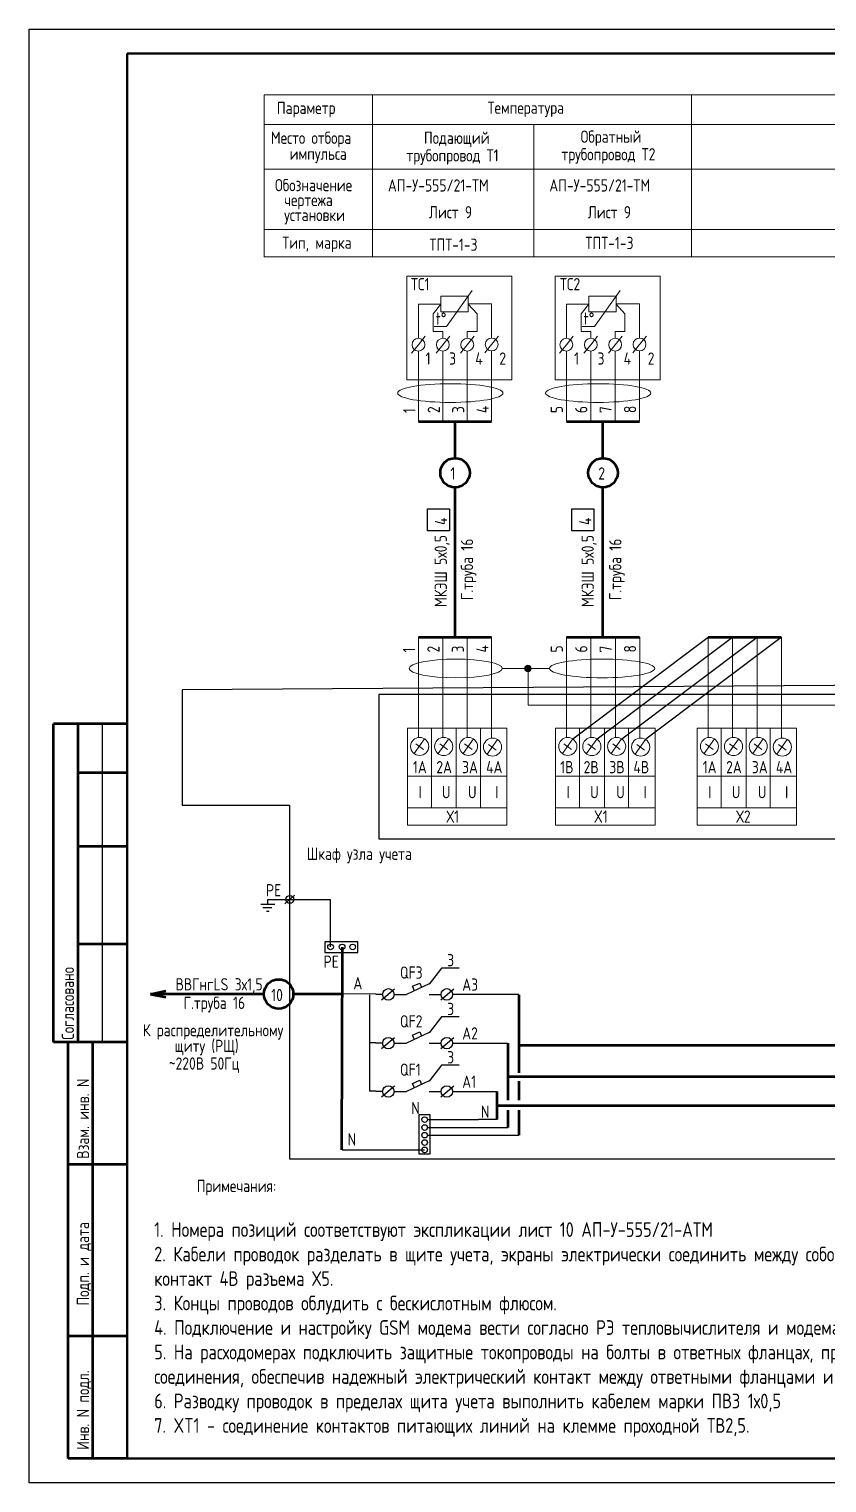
# Model space of a CAD drawing. Header units: millimetres. Extents: x -24312 to 142424, y -11214 to -5274.
# Drawn here: x 119874 to 123132, y -11214 to -5275 of the extents above; entities that cross this region are included whole.
import ezdxf
from ezdxf.enums import TextEntityAlignment as Align

# ---------------------------------------------------------------- set-up
doc = ezdxf.new("R2010")
doc.units = ezdxf.units.MM
doc.linetypes.add('K5LT_BASIC', pattern=[0])
doc.linetypes.add('K5LT_THIN', pattern=[0])
doc.layers.get('0').update_dxf_attribs({"color": 250})
doc.layers.add('0_Ном._пера__1', color=7, linetype='Continuous', lineweight=5)
doc.layers.add('0_Ном._пера__4', color=7, linetype='Continuous', lineweight=50)
doc.layers.add('ВО', color=7, linetype='Continuous')
doc.styles.add('ГОСТ 2.304', font='')
doc.styles.get('ГОСТ 2.304').set_extended_font_data('GOST 2.304 type A')

msp = doc.modelspace()

# ---------------------------------------------------------------- hatches: boundary and pattern name
at = {"lineweight": 18}
msp.add_hatch(color=0, dxfattribs=at).paths.add_polyline_path([(121923.797, -7886.764, 1), (121897.739, -7886.764, 1)])

# ---------------------------------------------------------------- linework, layer by layer
at = {"color": 0, "lineweight": 18}
for p, q in [((120833.217, -5544.057), (126622.208, -5544.057)), ((120833.217, -6206.991), (120833.217, -5544.057)), ((121275.385, -5544.057), (121275.385, -6202.23)), ((122578.484, -5544.057), (122578.484, -6206.991)), ((120833.217, -5664.957), (126622.208, -5664.957)), ((121934.593, -5664.957), (121934.593, -6206.047)), ((122578.484, -5663.572), (122578.484, -6205.783)), ((120833.217, -5847.901), (126622.208, -5847.901)), ((120833.217, -6093.866), (126622.208, -6093.866)), ((120833.217, -6205.783), (126622.208, -6205.783)), ((121577.825, -6489.922), (121683.447, -6343.079)), ((122181.948, -6489.922), (122287.57, -6343.079)), ((121463.638, -6564.399), (121491.535, -6530.128)), ((121527.553, -6489.922), (121577.825, -6489.922)), ((121563.284, -6564.399), (121591.181, -6530.128)), ((121662.93, -6564.399), (121690.827, -6530.128)), ((121762.576, -6563.502), (121790.473, -6529.231)), ((122067.761, -6564.399), (122095.658, -6530.128)), ((122131.677, -6489.922), (122181.948, -6489.922)), ((122167.407, -6564.399), (122195.304, -6530.128)), ((122267.053, -6564.399), (122294.95, -6530.128)), ((122366.7, -6563.502), (122394.597, -6529.231)), ((121435.741, -6598.67), (121463.638, -6564.399)), ((121535.387, -6598.67), (121563.284, -6564.399)), ((121635.033, -6598.67), (121662.93, -6564.399)), ((121734.679, -6597.772), (121762.576, -6563.502)), ((122039.864, -6598.67), (122067.761, -6564.399)), ((122139.51, -6598.67), (122167.407, -6564.399)), ((122239.156, -6598.67), (122267.053, -6564.399)), ((122338.803, -6597.772), (122366.7, -6563.502)), ((121563.284, -7759.674), (121563.284, -8168.433)), ((121662.93, -7759.674), (121662.93, -8167.766)), ((122168.291, -7759.674), (122168.291, -8168.433)), ((122267.938, -7759.674), (122267.938, -8167.766)), ((122746.751, -7759.674), (122746.751, -8168.433)), ((122846.398, -7759.674), (122846.398, -8167.766)), ((121806.132, -7886.764), (121998.698, -7886.764)), ((121911.09, -7886.764), (121911.09, -8036.899)), ((121516.294, -8130.601), (121516.294, -8456.244)), ((121618.013, -8130.601), (121618.013, -8456.244)), ((121717.083, -8130.601), (121717.083, -8456.244)), ((122121.301, -8130.601), (122121.301, -8456.244)), ((122223.021, -8130.601), (122223.021, -8456.244)), ((122322.091, -8130.601), (122322.091, -8456.244)), ((122699.761, -8130.601), (122699.761, -8456.244)), ((122801.48, -8130.601), (122801.48, -8456.244)), ((122900.551, -8130.601), (122900.551, -8456.244)), ((121419.561, -8327.249), (121823.875, -8327.249)), ((122024.569, -8327.249), (122428.882, -8327.249)), ((122603.029, -8327.249), (123007.342, -8327.249)), ((121419.561, -8455.904), (121823.875, -8455.904)), ((122024.569, -8455.904), (122428.882, -8455.904)), ((122603.029, -8455.904), (123007.342, -8455.904))]:
    msp.add_line(p, q, dxfattribs=at)
at = {"linetype": 'K5LT_BASIC', "lineweight": 53}
for p, q in [((121463.638, -6877.646), (121762.576, -6877.646)), ((121613.107, -7027.579), (121613.107, -6877.646)), ((122067.761, -6877.646), (122366.7, -6877.646)), ((122217.23, -7027.579), (122217.23, -6877.646)), ((121613.107, -7759.674), (121613.107, -7147.579)), ((122217.23, -7759.674), (122217.23, -7147.579)), ((121463.638, -7759.674), (121762.576, -7759.674)), ((122067.761, -7759.674), (122366.7, -7759.674)), ((122646.221, -7759.674), (122945.16, -7759.674)), ((119973.556, -9413.68), (119973.556, -8113.68)), ((120273.556, -8113.68), (119973.556, -8113.68)), ((120073.556, -9413.68), (120073.556, -8113.68)), ((120273.556, -8313.68), (120073.556, -8313.68)), ((120273.556, -8613.68), (120073.556, -8613.68)), ((120273.556, -9013.68), (120073.556, -9013.68)), ((120832.701, -9216.675), (120369.427, -9216.675)), ((121150.439, -9216.675), (120952.701, -9216.675)), ((120273.556, -9413.68), (119973.556, -9413.68)), ((120033.556, -11113.68), (120033.556, -9413.68)), ((120273.556, -9413.68), (120033.556, -9413.68)), ((120133.556, -11113.68), (120133.556, -9413.68)), ((120273.556, -9913.68), (120033.556, -9913.68)), ((120273.556, -10613.68), (120033.556, -10613.68)), ((120273.556, -11113.68), (120033.556, -11113.68))]:
    msp.add_line(p, q, dxfattribs=at)
at = {"linetype": 'K5LT_THIN'}
msp.add_line((119873.556, -9413.68), (119873.556, -8113.68), dxfattribs=at)
msp.add_line((119873.556, -9413.68), (119873.556, -8113.68), dxfattribs=at)
for p, q in [((120173.556, -9413.68), (120173.556, -8113.68)), ((120847.164, -8830.29), (121104.706, -8831.079)), ((120847.164, -8830.903), (120847.164, -8847.998)), ((120917.495, -8847.629), (120957.916, -8813.272)), ((120820.035, -8849.697), (120876.66, -8849.697)), ((120828.293, -8863.843), (120864.863, -8863.843)), ((120842.449, -8877.988), (120854.246, -8877.988)), ((121557.133, -9110.89), (121507.06, -9176.429)), ((121629.678, -9110.89), (121557.133, -9110.89)), ((121312.967, -9240.51), (121366.519, -9194.978)), ((121508.097, -9174.467), (121415.212, -9218.347)), ((121439.384, -9185.059), (121469.128, -9171.912)), ((121447.38, -9203.151), (121439.384, -9185.059)), ((121469.128, -9171.912), (121476.793, -9189.256)), ((121555.028, -9240.51), (121608.58, -9194.978)), ((121289.369, -9217.448), (121150.44, -9216.498)), ((121263.43, -9219.923), (121263.43, -9614.137)), ((121289.369, -9217.448), (121314.406, -9217.448)), ((121364.281, -9218.347), (121415.212, -9218.347)), ((121508.097, -9218.347), (121555.792, -9218.347)), ((121603.528, -9217.636), (121708.68, -9217.636)), ((121708.68, -9217.636), (121873.367, -9217.636)), ((121557.133, -9310.166), (121507.06, -9375.705)), ((121629.678, -9310.166), (121557.133, -9310.166)), ((121508.097, -9373.743), (121415.212, -9417.623)), ((121439.384, -9384.334), (121469.128, -9371.188)), ((121469.128, -9371.188), (121476.793, -9388.532)), ((121289.369, -9416.724), (121263.43, -9416.724)), ((121289.369, -9416.724), (121314.406, -9416.724)), ((121312.967, -9439.786), (121366.519, -9394.254)), ((121364.281, -9417.623), (121415.212, -9417.623)), ((121447.38, -9402.427), (121439.384, -9384.334)), ((121508.097, -9417.623), (121555.792, -9417.623)), ((121555.028, -9439.786), (121608.58, -9394.254)), ((121603.528, -9416.912), (121708.68, -9416.912)), ((121708.68, -9416.912), (121828.362, -9416.912)), ((121557.133, -9507.58), (121507.06, -9573.119)), ((121629.678, -9507.58), (121557.133, -9507.58)), ((121289.369, -9614.137), (121263.43, -9614.137)), ((121289.369, -9614.137), (121314.406, -9614.137)), ((121312.967, -9637.2), (121366.519, -9591.667)), ((121364.281, -9615.037), (121415.212, -9615.037)), ((121508.097, -9571.157), (121415.212, -9615.037)), ((121439.384, -9581.748), (121469.128, -9568.602)), ((121447.38, -9599.84), (121439.384, -9581.748)), ((121469.128, -9568.602), (121476.793, -9585.945)), ((121508.097, -9615.037), (121555.792, -9615.037)), ((121555.028, -9637.2), (121608.58, -9591.667)), ((121603.528, -9614.325), (121708.68, -9614.325)), ((121708.68, -9614.325), (121783.357, -9614.325)), ((121501.676, -9729.646), (121708.68, -9729.646)), ((121783.357, -9729.646), (121708.68, -9729.646)), ((121501.676, -9762.103), (121828.362, -9762.103)), ((121501.676, -9793.223), (121873.367, -9793.223))]:
    msp.add_line(p, q)
at = {"lineweight": 53}
msp.add_line((121151.747, -9025.357), (121149.771, -9852.541), dxfattribs=at)
for points in [[(119873.556, -5275.166), (128272.475, -5275.166), (128272.475, -11213.68), (119873.556, -11213.68)], [(121216.693, -9003.78), (121081.534, -9003.78), (121081.534, -9046.604), (121216.693, -9046.604)], [(121509.611, -9708.249), (121509.611, -9870.161), (121466.786, -9870.161), (121466.786, -9708.249)]]:
    msp.add_lwpolyline(points, close=True)
at = {"lineweight": 50}
msp.add_lwpolyline([(120273.556, -5375.166), (128172.475, -5375.166), (128172.475, -11113.68), (120273.556, -11113.68)], close=True, dxfattribs=at)
at = {"color": 0, "lineweight": 18}
for points in [[(121415.848, -6284.006), (121844.762, -6284.006), (121844.762, -6708.36), (121415.848, -6708.36)], [(122021.942, -6284.006), (122450.856, -6284.006), (122450.856, -6708.36), (122021.942, -6708.36)], [(121555.03, -6429.518), (121555.03, -6366.13), (121666.786, -6366.13), (121666.786, -6429.518)], [(122159.154, -6429.518), (122159.154, -6366.13), (122270.909, -6366.13), (122270.909, -6429.518)], [(121418.898, -8130.408), (121824.684, -8130.408), (121824.684, -8527.352), (121418.898, -8527.352)], [(122023.905, -8130.408), (122429.691, -8130.408), (122429.691, -8527.352), (122023.905, -8527.352)], [(122602.365, -8130.408), (123008.151, -8130.408), (123008.151, -8527.352), (122602.365, -8527.352)]]:
    msp.add_lwpolyline(points, close=True, dxfattribs=at)
for points in [[(121463.638, -6538.168), (121463.638, -6398.721), (121555.03, -6398.721)], [(121563.284, -6538.168), (121563.284, -6509.806), (121523.371, -6509.806), (121523.371, -6438.634), (121555.03, -6398.721)], [(121662.93, -6538.168), (121662.93, -6509.806), (121702.843, -6509.806), (121702.843, -6438.634), (121666.786, -6398.721)], [(121762.576, -6537.271), (121762.576, -6397.824), (121666.786, -6397.824)], [(122067.761, -6538.168), (122067.761, -6398.721), (122159.154, -6398.721)], [(122167.407, -6538.168), (122167.407, -6509.806), (122127.494, -6509.806), (122127.494, -6438.634), (122159.154, -6398.721)], [(122267.053, -6538.168), (122267.053, -6509.806), (122306.966, -6509.806), (122306.966, -6438.634), (122270.909, -6398.721)], [(122366.7, -6537.271), (122366.7, -6397.824), (122270.909, -6397.824)], [(121463.638, -6877.646), (121463.638, -6590.63)], [(121563.284, -6877.646), (121563.284, -6590.63)], [(121662.93, -6877.646), (121662.93, -6590.63)], [(121762.576, -6877.646), (121762.576, -6589.732)], [(122067.761, -6877.646), (122067.761, -6590.63)], [(122167.407, -6877.646), (122167.407, -6590.63)], [(122267.053, -6877.646), (122267.053, -6590.63)], [(122366.7, -6877.646), (122366.7, -6589.732)], [(121463.638, -8167.741), (121463.638, -7759.674)], [(121762.576, -8172.054), (121762.576, -7759.674)], [(122068.645, -8167.741), (122068.645, -7759.674)], [(122367.584, -8172.054), (122367.584, -7759.674)], [(122647.105, -8167.741), (122647.105, -7759.674)], [(122946.044, -8172.054), (122946.044, -7759.674)]]:
    msp.add_lwpolyline(points, dxfattribs=at)
at = {"ltscale": 0.3}
for points in [[(121501.069, -7234.568), (121590.783, -7234.568), (121590.783, -7324.282), (121501.069, -7324.282)], [(122089.957, -7234.568), (122179.67, -7234.568), (122179.67, -7324.282), (122089.957, -7324.282)], [(121302.197, -8582.638), (126948.845, -8582.638), (126948.845, -8727.409), (127709.841, -8727.409), (127709.841, -7993.617), (121302.197, -7993.617)]]:
    msp.add_lwpolyline(points, close=True, dxfattribs=at)
for points in [[(122093.646, -8174.662), (122646.221, -7759.674)], [(122194.177, -8174.662), (122746.751, -7759.674)], [(122293.823, -8174.662), (122846.398, -7759.674)], [(122392.585, -8174.662), (122945.16, -7759.674)], [(120498.106, -7975.616), (120498.106, -8444.638), (120937.706, -8444.638), (120937.706, -9890.077), (128077.869, -9890.077), (128077.869, -7924.203), (120498.106, -7973.881), (120498.106, -7973.881)]]:
    msp.add_lwpolyline(points, dxfattribs=at)
at = {"color": 0, "lineweight": 18, "ltscale": 0.3}
msp.add_lwpolyline([(121911.09, -8036.899), (127082.388, -8036.557)], dxfattribs=at)
for points in [[(121104.706, -9024.404), (121104.706, -8831.079)], [(121151.747, -9025.357), (121150.439, -9216.675), (121150.439, -9216.675)], [(121151.628, -9852.544), (121488.868, -9853.192)]]:
    msp.add_lwpolyline(points)
at = {"lineweight": 53}
for points in [[(120369.427, -9216.675), (120432.015, -9203.477)], [(120369.427, -9216.675), (120432.015, -9229.874)]]:
    msp.add_lwpolyline(points, dxfattribs=at)
at = {"linetype": 'K5LT_BASIC', "lineweight": 53}
for points in [[(121873.367, -9219.498), (121873.367, -9538.023)], [(121828.362, -9553.291), (125771.452, -9553.291), (125771.452, -9309.791)], [(121828.362, -9416.912), (121828.362, -9650.471)], [(121873.367, -9424.947), (125070.493, -9424.947)], [(121783.357, -9614.325), (121783.357, -9729.646)], [(121873.367, -9572.617), (121873.367, -9650.471)], [(121783.357, -9671.986), (126581.448, -9671.986)], [(121828.362, -9691.719), (121828.362, -9762.103)], [(121873.367, -9691.719), (121873.367, -9793.223)]]:
    msp.add_lwpolyline(points, dxfattribs=at)
at = {"color": 0, "lineweight": 18}
for centre, radius in [((121463.638, -6564.399), 26.231), ((121563.284, -6564.399), 26.231), ((121662.93, -6564.399), 26.231), ((121762.576, -6563.502), 26.231), ((122067.761, -6564.399), 26.231), ((122167.407, -6564.399), 26.231), ((122267.053, -6564.399), 26.231), ((122366.7, -6563.502), 26.231), ((121910.768, -7886.764), 13.029)]:
    msp.add_circle(centre, radius, dxfattribs=at)
at = {"linetype": 'K5LT_BASIC', "lineweight": 53}
for centre in [(121613.107, -7087.579), (122217.23, -7087.579), (120892.701, -9216.675)]:
    msp.add_circle(centre, 60, dxfattribs=at)
for centre, radius in [((120938.391, -8830.108), 16.065), ((121104.706, -9024.404), 11.503), ((121151.753, -9024.404), 11.503), ((121195.297, -9024.404), 11.503), ((121340.673, -9218.347), 23.608), ((121579.399, -9218.347), 23.608), ((121340.673, -9417.623), 23.608), ((121579.399, -9417.623), 23.608), ((121340.673, -9615.037), 23.608), ((121579.399, -9615.037), 23.608), ((121488.986, -9729.646), 11.503), ((121488.986, -9762.103), 11.503), ((121488.986, -9793.223), 11.503), ((121488.926, -9853.192), 11.503), ((121488.986, -9823.442), 11.503)]:
    msp.add_circle(centre, radius)
at = {"color": 0, "lineweight": 18}
for centre in [(121593.873, -6761.948), (122197.996, -6761.948)]:
    msp.add_ellipse(centre, major_axis=(-214.856, 0), ratio=0.17760707, dxfattribs=at)
at = {"color": 0, "lineweight": 18, "ltscale": 100}
for centre, major_axis, ratio in [((121615.889, -7886.764), (-190.244, 0), 0.20058431), ((122213.553, -7886.764), (-214.856, 0), 0.17760707)]:
    msp.add_ellipse(centre, major_axis=major_axis, ratio=ratio, dxfattribs=at)
at = {"layer": '0_Ном._пера__4', "color": 7, "linetype": 'Continuous', "lineweight": 50}
msp.add_line((120273.556, -11113.68), (120273.556, -10013.68), dxfattribs=at)
at = {"layer": 'ВО', "color": 0, "lineweight": 18, "ltscale": 0.7}
for p, q in [((121488.639, -8174.662), (121446.483, -8234.457)), ((121452.505, -8194.97), (121483.746, -8217.534)), ((121586.874, -8175.073), (121544.718, -8234.867)), ((121687.999, -8174.662), (121645.843, -8234.457)), ((121651.865, -8194.97), (121683.106, -8217.534)), ((121786.234, -8177.356), (121744.078, -8237.151)), ((122093.646, -8174.662), (122051.49, -8234.457)), ((122057.513, -8194.97), (122088.753, -8217.534)), ((122191.882, -8175.073), (122149.726, -8234.867)), ((122293.006, -8174.662), (122250.85, -8234.457)), ((122256.873, -8194.97), (122288.113, -8217.534)), ((122391.242, -8177.356), (122349.086, -8237.151)), ((122672.106, -8174.662), (122629.95, -8234.457)), ((122635.973, -8194.97), (122667.213, -8217.534)), ((122770.341, -8175.073), (122728.186, -8234.867)), ((122871.466, -8174.662), (122829.31, -8234.457)), ((122835.333, -8194.97), (122866.573, -8217.534)), ((122969.701, -8177.356), (122927.546, -8237.151)), ((121550.741, -8195.38), (121581.981, -8217.944)), ((121750.101, -8197.663), (121781.341, -8220.227)), ((122155.748, -8195.38), (122186.988, -8217.944)), ((122355.108, -8197.663), (122386.348, -8220.227)), ((122734.208, -8195.38), (122765.448, -8217.944)), ((122933.568, -8197.663), (122964.808, -8220.227))]:
    msp.add_line(p, q, dxfattribs=at)
for centre in [(121468.558, -8205.271), (121566.793, -8205.681), (121667.918, -8205.271), (121766.153, -8207.964), (122073.565, -8205.271), (122171.801, -8205.681), (122272.925, -8205.271), (122371.161, -8207.964), (122652.025, -8205.271), (122750.261, -8205.681), (122851.385, -8205.271), (122949.621, -8207.964)]:
    msp.add_circle(centre, 37.033, dxfattribs=at)

# ---------------------------------------------------------------- texts
at = {"color": 0, "lineweight": 18, "style": 'ГОСТ 2.304'}
for s, p in [('Параметр', (120885.765, -5622.136)), ('Температура', (121745.948, -5621.342)), ('Место отбора', (120861.214, -5744.261)), ('Подающий ', (121486.205, -5744.261)), ('Обратный', (122125.97, -5739.629)), ('импульса', (120937.531, -5809.425)), ('трубопровод Т1', (121414.135, -5816.133)), ('трубопровод Т2', (122047.305, -5811.501)), ('Обозначение ', (120878.008, -5937.653)), ('АП-У-555/21-ТМ', (121339.026, -5938.803)), ('АП-У-555/21-ТМ', (121998.234, -5938.803)), ('чертежа ', (120915.355, -5998.171)), ('установки', (120915.355, -6059.409)), ('Лист 9', (121506.554, -6048.307)), ('Лист 9', (122155.35, -6048.307)), ('Тип, марка', (120907.353, -6172.641)), ('ТПТ-1-3', (121508.686, -6180.871)), ('ТПТ-1-3', (122145.763, -6173.927)), ('ТС1', (121433.141, -6342.148)), ('ТС2', (122041.356, -6342.148)), ('t%%d', (121534.189, -6482.394)), ('t%%d', (122138.312, -6482.394)), ('1', (121493.08, -6645.873)), ('3', (121589.021, -6645.873)), ('4', (121695.865, -6645.873)), ('2', (121793.986, -6645.873)), ('1', (122099.173, -6645.873)), ('3', (122195.115, -6645.873)), ('4', (122301.959, -6645.873)), ('2', (122400.08, -6645.873)), ('1', (121594.213, -7115.337)), ('2', (122198.337, -7115.337)), ('1А', (121441.171, -8314.953)), ('2А', (121536.773, -8314.953)), ('3А', (121641.8, -8314.953)), ('4А', (121740.094, -8314.953)), ('1В', (122042.582, -8314.953)), ('2В', (122138.184, -8314.953)), ('3В', (122243.211, -8314.953)), ('4В', (122341.505, -8314.953)), ('1А', (122624.639, -8314.953)), ('2А', (122720.24, -8314.953)), ('3А', (122825.267, -8314.953)), ('4А', (122923.562, -8314.953)), ('I', (121463.868, -8417.136)), ('U', (121559.76, -8417.136)), ('U', (121666.247, -8417.136)), ('I', (121777.503, -8417.136)), ('I', (122068.876, -8417.136)), ('U', (122164.767, -8417.136)), ('U', (122271.255, -8417.136)), ('I', (122382.51, -8417.136)), ('I', (122647.336, -8417.136)), ('U', (122743.227, -8417.136)), ('U', (122849.715, -8417.136)), ('I', (122960.97, -8417.136)), ('Х1', (121577.973, -8516.797)), ('X1', (122179.98, -8516.797)), ('Х2', (122761.44, -8516.797)), ('Примечания:', (120558.101, -10025.453))]:
    msp.add_text(s, height=50, dxfattribs=at).set_placement(p)
for s, p in [('2', (121551.268, -6843.798)), ('3', (121650.914, -6843.798)), ('4', (121751.102, -6843.798)), ('5', (122053.807, -6843.798)), ('6', (122153.453, -6843.798)), ('7', (122253.099, -6843.798)), ('8', (122352.745, -6843.798)), ('1', (121451.622, -6843.798)), ('4', (121581.126, -7300.673)), ('4', (122170.014, -7300.673)), ('МКЭШ 5х0,5', (121579.689, -7635.721)), ('Г.труба 16', (121686.994, -7607.464)), ('МКЭШ 5х0,5', (122179.737, -7635.721)), ('Г.труба 16', (122292.417, -7607.464)), ('1', (121450.174, -7821.824)), ('2', (121549.82, -7821.824)), ('3', (121649.467, -7821.824)), ('4', (121749.654, -7821.824)), ('5', (122053.826, -7821.824)), ('6', (122153.472, -7821.824)), ('7', (122253.118, -7821.824)), ('8', (122352.765, -7821.824))]:
    msp.add_text(s, height=50, rotation=90, dxfattribs=at).set_placement(p)
msp.add_text('Шкаф узла учета', height=50, dxfattribs=at).set_placement((121222.541, -8668.709), align=Align.CENTER)
at = {"style": 'ГОСТ 2.304'}
for s, p in [('РЕ', (120840.867, -8817.636)), ('РЕ', (121076.198, -9109.516)), ('QF3', (121388.272, -9154.099)), ('ВВГнгLS 3х1,5', (120471.828, -9202.067)), ('10', (120862.343, -9245.839)), ('А', (121198.021, -9197.273)), ('А3', (121642.645, -9203.132)), ('Г.труба 16', (120504.679, -9277.818)), ('QF2', (121388.272, -9353.375)), ('К распределительному ', (120338.644, -9389.341)), ('А2', (121642.645, -9402.408)), ('щиту (РЩ)', (120467.753, -9453.328)), ('~220В 50Гц', (120444.301, -9525.487)), ('QF1', (121388.272, -9550.789)), ('А1', (121642.645, -9599.821)), ('N', (121434.217, -9707.412)), ('N', (121718.808, -9722.546)), ('N', (121174.135, -9835.686))]:
    msp.add_text(s, height=50, dxfattribs=at).set_placement(p)
for s, insert, char_height, width, attachment_point in [('3', (121595.269, -9053.298), 50, 77.26404, 2), ('3', (121595.269, -9252.574), 50, 77.26404, 2), ('3', (121595.269, -9449.988), 50, 77.26404, 2), ('1. Номера позиций соответствуют экспликации лист 10 АП-У-555/21-АТМ \\P2. Кабели проводок разделать в щите учета, экраны электрически соединить между собой в одной точке и заземлить на контакт 4В разъема Х5.\\P3. Концы проводов облудить с бескислотным флюсом. \\P4. Подключение и настройку GSM модема вести согласно РЭ тепловычислителя и модема.\\P5. На расходомерах подключить защитные токопроводы на болты в ответных фланцах, предварительно зачистив места соединения, обеспечив надежный электрический контакт между ответными фланцами и корпусом прибора. \\P6. Разводку проводок в пределах щита учета выполнить кабелем марки ПВ3 1х0,5\\P\\pxb0.25,ql;7. XT1 - соединение контактов питающих линий на клемме проходной ТВ2,5.\\P\\pq*;  ', (120384.589, -10148.85), 60, 3941.44215, 1)]:
    msp.add_mtext(s, dxfattribs=dict(at, insert=insert, char_height=char_height, width=width, attachment_point=attachment_point))
at = {"layer": '0_Ном._пера__1', "color": 7, "linetype": 'Continuous', "lineweight": 20, "style": 'ГОСТ 2.304'}
for s, p in [('Согласовано', (120056.975, -9403.68)), ('Взам. инв. N', (120118.602, -9889.389)), ('Подп. и дата', (120118.602, -10489.389)), ('Инв. N подл.', (120118.602, -11077.993))]:
    msp.add_text(s, height=50, rotation=90, dxfattribs=at).set_placement(p)

doc.saveas('drawing.dxf')
